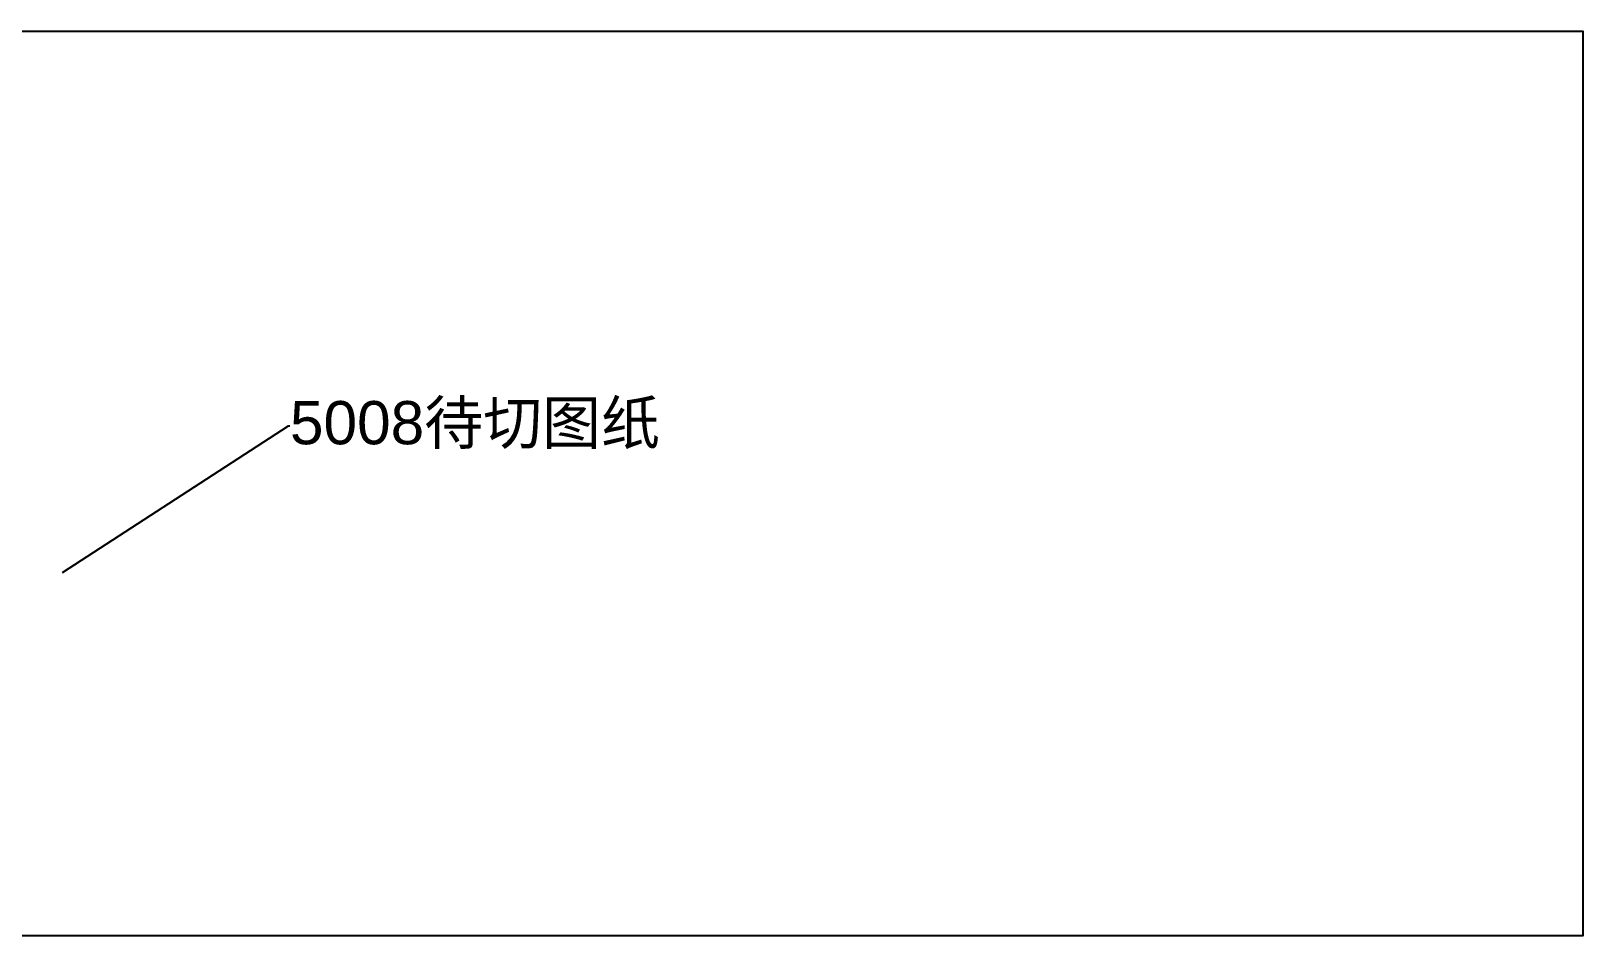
# Model space of a CAD drawing. Header units: millimetres. Extents: x 183 to 1901, y -41 to 1071.
# Drawn here: x 1362 to 1901, y 483 to 797 of the extents above; entities that cross this region are included whole.
import ezdxf
from ezdxf import colors
from ezdxf.entities.mleader import LeaderData, LeaderLine
from ezdxf.math import Vec2, Vec3

# ---------------------------------------------------------------- set-up
doc = ezdxf.new("R2010")
doc.units = ezdxf.units.MM
doc.styles.get("Standard").update_dxf_attribs({"font": 'arial.ttf'})

msp = doc.modelspace()

# ---------------------------------------------------------------- linework, layer by layer
msp.add_lwpolyline([(824.98, 796.9), (1901.12, 796.9), (1901.12, 482.65), (824.98, 482.65)], close=True)

# ---------------------------------------------------------------- leaders
ml = msp.add_multileader_mtext('Standard')
ml.set_content('5008{\\fSimSun|b0|i0|c134|p2;待切图纸}', color=256)
ml.set_leader_properties()
ml.build(insert=Vec2(0, 0))
ml.multileader.update_dxf_attribs({"text_right_attachment_type": 6, "dogleg_length": 0.36, "arrow_head_size": 0.18})
ctx = ml.context
ctx.base_point, ctx.char_height, ctx.arrow_head_size, ctx.landing_gap_size, ctx.plane_origin = Vec3(1452.13, 659.8), 15, 0.18, 0.09, Vec3(1373.09, 608.8)
ctx.right_attachment = 6
notes = []
notes.append((ctx, [(0, (1, 1, 0), (1451.77, 659.8), (1, 0), 0.36, [(0, [(1373.09, 608.8)], 0, [])])]))
ctx.mtext.insert, ctx.mtext.flow_direction = Vec3(1452.22, 668.39), 5
for ctx, leaders in notes:
    for number, flags, end, landing, length, lines in leaders:
        leader = LeaderData()
        leader.index, (leader.has_last_leader_line, leader.has_dogleg_vector, leader.attachment_direction) = number, flags
        leader.last_leader_point, leader.dogleg_vector, leader.dogleg_length = Vec3(end), Vec3(landing), length
        for number, points, colour, breaks in lines:
            line = LeaderLine()
            line.index, line.vertices, line.color, line.breaks = number, Vec3.list(points), colors.encode_raw_color(colour), breaks
            leader.lines.append(line)
        ctx.leaders.append(leader)

doc.saveas('drawing.dxf')
